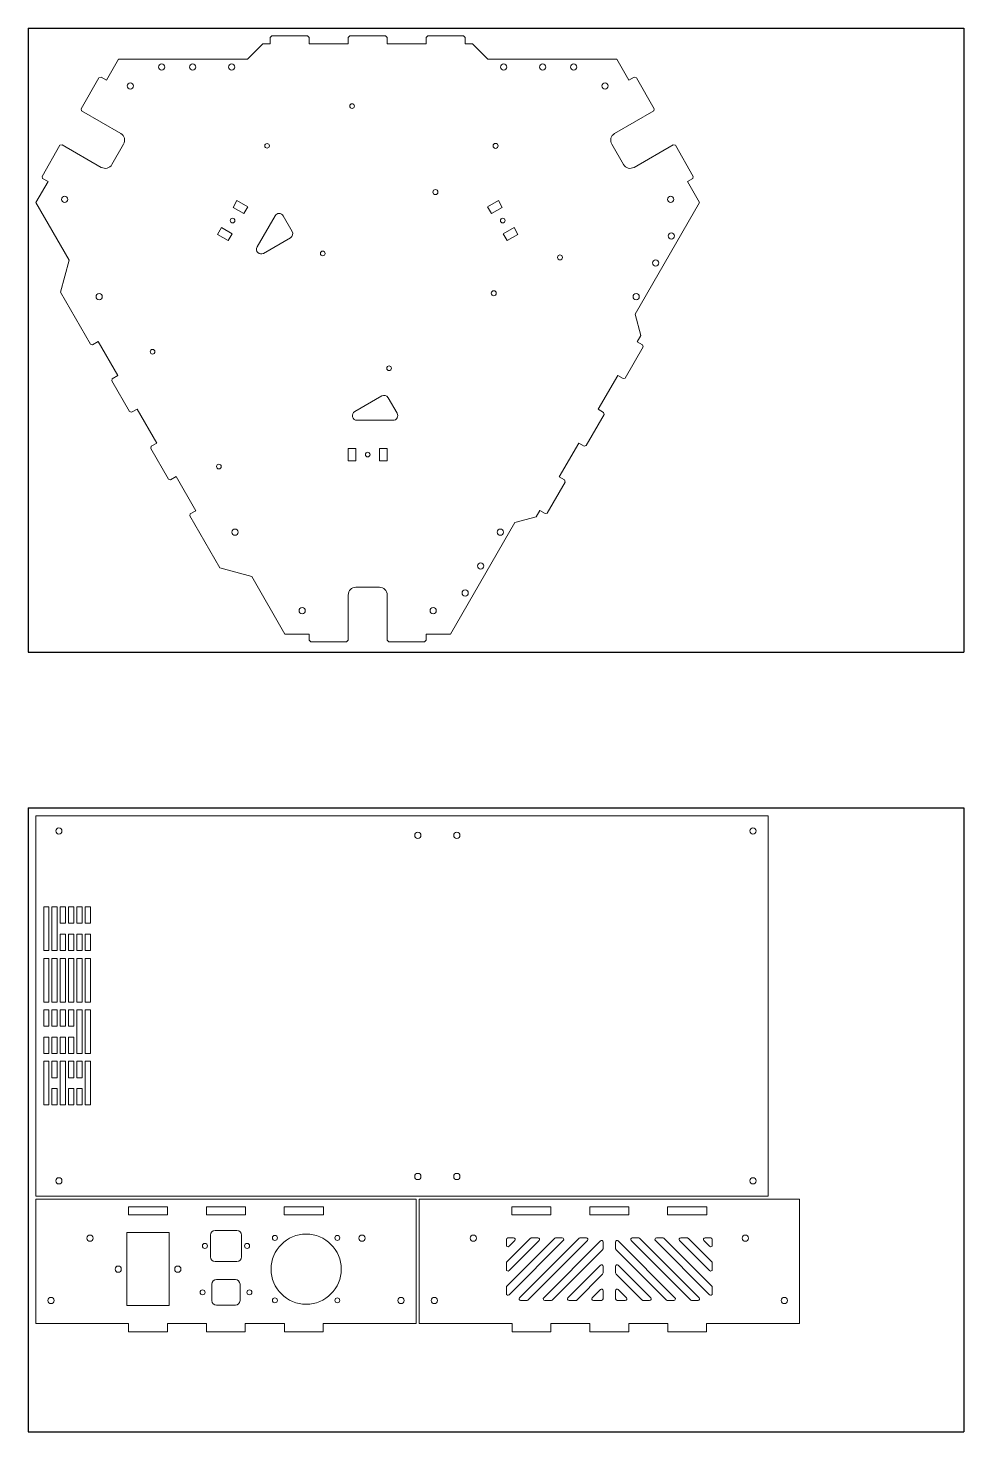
# Model space of a CAD drawing. Header units: millimetres. Extents: x -126 to 474, y -1584 to 2316.
# Drawn here: x -126 to 474, y -584 to 316 of the extents above; entities that cross this region are included whole.
import ezdxf

# ---------------------------------------------------------------- set-up
doc = ezdxf.new("R2010")
doc.units = ezdxf.units.MM

msp = doc.modelspace()

# ---------------------------------------------------------------- linework, layer by layer
at = {"color": 7, "linetype": 'Continuous'}
for p, q in [((-126.39, 315.77), (473.61, 315.77)), ((-126.39, 315.77), (-126.39, -84.23)), ((473.61, 315.77), (473.61, -84.23)), ((-126.39, -84.23), (473.61, -84.23)), ((-126.39, -184.23), (473.61, -184.23)), ((-126.39, -184.23), (-126.39, -584.23)), ((473.61, -184.23), (473.61, -584.23)), ((-126.39, -584.23), (473.61, -584.23))]:
    msp.add_line(p, q, dxfattribs=at)
at = {"color": 7, "linetype": 'Continuous', "lineweight": 15}
for p, q in [((29.84, 310.77), (28.84, 309.77)), ((28.84, 305.77), (28.84, 309.77)), ((29.84, 310.77), (52.84, 310.77)), ((53.84, 309.77), (52.84, 310.77)), ((53.84, 309.77), (53.84, 305.77)), ((79.84, 310.77), (78.84, 309.77)), ((78.84, 305.77), (78.84, 309.77)), ((79.84, 310.77), (102.84, 310.77)), ((103.84, 309.77), (102.84, 310.77)), ((103.84, 309.77), (103.84, 305.77)), ((129.84, 310.77), (128.84, 309.77)), ((128.84, 305.77), (128.84, 309.77)), ((129.84, 310.77), (152.84, 310.77)), ((153.84, 309.77), (152.84, 310.77)), ((153.84, 309.77), (153.84, 305.77)), ((24.21, 305.77), (14.21, 295.77)), ((24.21, 305.77), (28.84, 305.77)), ((53.84, 305.77), (78.84, 305.77)), ((103.84, 305.77), (128.84, 305.77)), ((153.84, 305.77), (158.48, 305.77)), ((168.48, 295.77), (158.48, 305.77)), ((-68.32, 295.77), (-76.11, 282.29)), ((-68.32, 295.77), (14.21, 295.77)), ((168.48, 295.77), (251, 295.77)), ((251, 295.77), (258.79, 282.29)), ((-80.94, 283.92), (-92.44, 264)), ((-79.57, 284.29), (-80.94, 283.92)), ((-76.11, 282.29), (-79.57, 284.29)), ((258.79, 282.29), (262.25, 284.29)), ((263.62, 283.92), (262.25, 284.29)), ((263.62, 283.92), (275.12, 264)), ((-92.44, 264), (-92.07, 262.64)), ((-92.07, 262.64), (-66.95, 248.14)), ((274.75, 262.64), (249.64, 248.14)), ((274.75, 262.64), (275.12, 264)), ((-117.44, 220.7), (-105.94, 240.62)), ((-104.57, 240.99), (-105.94, 240.62)), ((-104.57, 240.99), (-79.45, 226.49)), ((-65.12, 241.31), (-72.62, 228.32)), ((247.81, 241.31), (255.31, 228.32)), ((287.25, 240.99), (262.14, 226.49)), ((288.62, 240.62), (287.25, 240.99)), ((300.12, 220.7), (288.62, 240.62)), ((-121.39, 203.86), (-113.61, 217.34)), ((-117.44, 220.7), (-117.07, 219.34)), ((-113.61, 217.34), (-117.07, 219.34)), ((296.29, 217.34), (299.75, 219.34)), ((304.07, 203.86), (296.29, 217.34)), ((299.75, 219.34), (300.12, 220.7)), ((-121.39, 203.86), (-100.12, 167.02)), ((7.52, 205.14), (5.02, 200.81)), ((5.02, 200.81), (11.95, 196.81)), ((14.45, 201.14), (7.52, 205.14)), ((11.95, 196.81), (14.45, 201.14)), ((175.16, 205.14), (168.23, 201.14)), ((168.23, 201.14), (170.73, 196.81)), ((170.73, 196.81), (177.66, 200.81)), ((177.66, 200.81), (175.16, 205.14)), ((262.81, 132.38), (304.07, 203.86)), ((31.94, 195.42), (20.39, 175.42)), ((42.91, 185.42), (37.13, 195.42)), ((-2.48, 187.82), (-4.98, 183.49)), ((-4.98, 183.49), (1.95, 179.49)), ((4.45, 183.82), (-2.48, 187.82)), ((1.95, 179.49), (4.45, 183.82)), ((24.49, 171.32), (41.81, 181.32)), ((185.16, 187.82), (178.23, 183.82)), ((178.23, 183.82), (180.73, 179.49)), ((180.73, 179.49), (187.66, 183.49)), ((187.66, 183.49), (185.16, 187.82)), ((-100.12, 167.02), (-105.61, 146.53)), ((-86.35, 113.16), (-105.61, 146.53)), ((266.47, 118.72), (262.81, 132.38)), ((266.47, 118.72), (264.15, 114.71)), ((-86.35, 113.16), (-84.98, 112.8)), ((-81.52, 114.8), (-84.98, 112.8)), ((-68.92, 92.97), (-81.52, 114.8)), ((267.98, 111.34), (256.48, 91.43)), ((264.15, 114.71), (267.61, 112.71)), ((267.98, 111.34), (267.61, 112.71)), ((-72.38, 90.97), (-72.75, 89.61)), ((-72.38, 90.97), (-68.92, 92.97)), ((251.65, 93.06), (239.15, 71.41)), ((255.11, 91.06), (251.65, 93.06)), ((255.11, 91.06), (256.48, 91.43)), ((-61.35, 69.86), (-72.75, 89.61)), ((100.36, 79.91), (83.04, 69.91)), ((110.23, 68.81), (104.46, 78.81)), ((-61.35, 69.86), (-59.98, 69.5)), ((-56.52, 71.5), (-59.98, 69.5)), ((-43.92, 49.67), (-56.52, 71.5)), ((84.54, 64.31), (107.63, 64.31)), ((242.98, 68.04), (231.48, 48.12)), ((239.15, 71.41), (242.61, 69.41)), ((242.98, 68.04), (242.61, 69.41)), ((-47.38, 47.67), (-47.75, 46.31)), ((-36.35, 26.56), (-47.75, 46.31)), ((-47.38, 47.67), (-43.92, 49.67)), ((78.84, 46.31), (78.84, 38.31)), ((83.84, 46.31), (78.84, 46.31)), ((83.84, 38.31), (83.84, 46.31)), ((98.84, 46.31), (98.84, 38.31)), ((103.84, 46.31), (98.84, 46.31)), ((103.84, 38.31), (103.84, 46.31)), ((226.65, 49.76), (214.15, 28.11)), ((230.11, 47.76), (226.65, 49.76)), ((230.11, 47.76), (231.48, 48.12)), ((78.84, 38.31), (83.84, 38.31)), ((98.84, 38.31), (103.84, 38.31)), ((-31.52, 28.19), (-34.98, 26.19)), ((-18.92, 6.37), (-31.52, 28.19)), ((214.15, 28.11), (217.61, 26.11)), ((-36.35, 26.56), (-34.98, 26.19)), ((217.98, 24.74), (206.48, 4.82)), ((217.98, 24.74), (217.61, 26.11)), ((-22.38, 4.37), (-22.75, 3)), ((-3.48, -30.37), (-22.75, 3)), ((-22.38, 4.37), (-18.92, 6.37)), ((185.67, -1.22), (199.33, 2.44)), ((201.65, 6.46), (199.33, 2.44)), ((205.11, 4.46), (201.65, 6.46)), ((205.11, 4.46), (206.48, 4.82)), ((144.41, -72.69), (185.67, -1.22)), ((-3.48, -30.37), (17.01, -35.86)), ((17.01, -35.86), (38.27, -72.69)), ((83.84, -42.69), (98.84, -42.69)), ((78.84, -76.69), (78.84, -47.69)), ((103.84, -76.69), (103.84, -47.69)), ((38.27, -72.69), (53.84, -72.69)), ((53.84, -72.69), (53.84, -76.69)), ((53.84, -76.69), (54.84, -77.69)), ((54.84, -77.69), (77.84, -77.69)), ((77.84, -77.69), (78.84, -76.69)), ((103.84, -76.69), (104.84, -77.69)), ((127.84, -77.69), (104.84, -77.69)), ((127.84, -77.69), (128.84, -76.69)), ((144.41, -72.69), (128.84, -72.69)), ((128.84, -72.69), (128.84, -76.69)), ((-121.39, -189.23), (348.11, -189.23)), ((-121.39, -433), (-121.39, -189.23)), ((348.11, -189.23), (348.11, -433)), ((-116.39, -247.62), (-116.39, -275.62)), ((-113.05, -247.62), (-116.39, -247.62)), ((-113.05, -275.62), (-113.05, -247.62)), ((-111.05, -247.62), (-111.05, -275.62)), ((-107.72, -247.62), (-111.05, -247.62)), ((-107.72, -275.62), (-107.72, -247.62)), ((-105.72, -247.62), (-105.72, -258.12)), ((-102.39, -247.62), (-105.72, -247.62)), ((-102.39, -258.12), (-102.39, -247.62)), ((-100.39, -247.62), (-100.39, -258.12)), ((-97.05, -247.62), (-100.39, -247.62)), ((-97.05, -258.12), (-97.05, -247.62)), ((-95.05, -247.62), (-95.05, -258.12)), ((-91.72, -247.62), (-95.05, -247.62)), ((-91.72, -258.12), (-91.72, -247.62)), ((-86.39, -247.62), (-89.72, -247.62)), ((-89.72, -247.62), (-89.72, -258.12)), ((-86.39, -258.12), (-86.39, -247.62)), ((-105.72, -258.12), (-102.39, -258.12)), ((-100.39, -258.12), (-97.05, -258.12)), ((-95.05, -258.12), (-91.72, -258.12)), ((-89.72, -258.12), (-86.39, -258.12)), ((-105.72, -265.12), (-105.72, -275.62)), ((-102.39, -265.12), (-105.72, -265.12)), ((-102.39, -275.62), (-102.39, -265.12)), ((-100.39, -265.12), (-100.39, -275.62)), ((-97.05, -265.12), (-100.39, -265.12)), ((-97.05, -275.62), (-97.05, -265.12)), ((-95.05, -265.12), (-95.05, -275.62)), ((-91.72, -265.12), (-95.05, -265.12)), ((-91.72, -275.62), (-91.72, -265.12)), ((-86.39, -265.12), (-89.72, -265.12)), ((-89.72, -265.12), (-89.72, -275.62)), ((-86.39, -275.62), (-86.39, -265.12)), ((-116.39, -275.62), (-113.05, -275.62)), ((-111.05, -275.62), (-107.72, -275.62)), ((-105.72, -275.62), (-102.39, -275.62)), ((-100.39, -275.62), (-97.05, -275.62)), ((-95.05, -275.62), (-91.72, -275.62)), ((-89.72, -275.62), (-86.39, -275.62)), ((-116.39, -280.62), (-116.39, -308.62)), ((-113.05, -280.62), (-116.39, -280.62)), ((-113.05, -308.62), (-113.05, -280.62)), ((-111.05, -280.62), (-111.05, -308.62)), ((-107.72, -280.62), (-111.05, -280.62)), ((-107.72, -308.62), (-107.72, -280.62)), ((-105.72, -280.62), (-105.72, -308.62)), ((-102.39, -280.62), (-105.72, -280.62)), ((-102.39, -308.62), (-102.39, -280.62)), ((-100.39, -280.62), (-100.39, -308.62)), ((-97.05, -280.62), (-100.39, -280.62)), ((-97.05, -308.62), (-97.05, -280.62)), ((-95.05, -280.62), (-95.05, -308.62)), ((-91.72, -280.62), (-95.05, -280.62)), ((-91.72, -308.62), (-91.72, -280.62)), ((-86.39, -280.62), (-89.72, -280.62)), ((-89.72, -280.62), (-89.72, -308.62)), ((-86.39, -308.62), (-86.39, -280.62)), ((-116.39, -308.62), (-113.05, -308.62)), ((-116.39, -313.62), (-116.39, -324.12)), ((-113.05, -313.62), (-116.39, -313.62)), ((-113.05, -324.12), (-113.05, -313.62)), ((-111.05, -308.62), (-107.72, -308.62)), ((-111.05, -313.62), (-111.05, -324.12)), ((-107.72, -313.62), (-111.05, -313.62)), ((-107.72, -324.12), (-107.72, -313.62)), ((-105.72, -308.62), (-102.39, -308.62)), ((-105.72, -313.62), (-105.72, -324.12)), ((-102.39, -313.62), (-105.72, -313.62)), ((-102.39, -324.12), (-102.39, -313.62)), ((-100.39, -308.62), (-97.05, -308.62)), ((-100.39, -313.62), (-100.39, -324.12)), ((-97.05, -313.62), (-100.39, -313.62)), ((-97.05, -324.12), (-97.05, -313.62)), ((-95.05, -308.62), (-91.72, -308.62)), ((-95.05, -313.62), (-95.05, -341.62)), ((-91.72, -313.62), (-95.05, -313.62)), ((-91.72, -341.62), (-91.72, -313.62)), ((-89.72, -308.62), (-86.39, -308.62)), ((-86.39, -313.62), (-89.72, -313.62)), ((-89.72, -313.62), (-89.72, -341.62)), ((-86.39, -341.62), (-86.39, -313.62)), ((-116.39, -324.12), (-113.05, -324.12)), ((-113.05, -331.12), (-116.39, -331.12)), ((-116.39, -331.12), (-116.39, -341.62)), ((-113.05, -341.62), (-113.05, -331.12)), ((-111.05, -324.12), (-107.72, -324.12)), ((-111.05, -331.12), (-111.05, -341.62)), ((-107.72, -331.12), (-111.05, -331.12)), ((-107.72, -341.62), (-107.72, -331.12)), ((-105.72, -324.12), (-102.39, -324.12)), ((-105.72, -331.12), (-105.72, -341.62)), ((-102.39, -331.12), (-105.72, -331.12)), ((-102.39, -341.62), (-102.39, -331.12)), ((-100.39, -324.12), (-97.05, -324.12)), ((-100.39, -331.12), (-100.39, -341.62)), ((-97.05, -331.12), (-100.39, -331.12)), ((-97.05, -341.62), (-97.05, -331.12)), ((-116.39, -341.62), (-113.05, -341.62)), ((-111.05, -341.62), (-107.72, -341.62)), ((-105.72, -341.62), (-102.39, -341.62)), ((-100.39, -341.62), (-97.05, -341.62)), ((-95.05, -341.62), (-91.72, -341.62)), ((-89.72, -341.62), (-86.39, -341.62)), ((-116.39, -346.62), (-116.39, -374.62)), ((-113.05, -346.62), (-116.39, -346.62)), ((-113.05, -374.62), (-113.05, -346.62)), ((-111.05, -346.62), (-111.05, -357.12)), ((-107.72, -346.62), (-111.05, -346.62)), ((-107.72, -357.12), (-107.72, -346.62)), ((-105.72, -346.62), (-105.72, -374.62)), ((-102.39, -346.62), (-105.72, -346.62)), ((-102.39, -374.62), (-102.39, -346.62)), ((-100.39, -346.62), (-100.39, -357.12)), ((-97.05, -346.62), (-100.39, -346.62)), ((-97.05, -357.12), (-97.05, -346.62)), ((-95.05, -346.62), (-95.05, -357.12)), ((-91.72, -346.62), (-95.05, -346.62)), ((-91.72, -357.12), (-91.72, -346.62)), ((-86.39, -346.62), (-89.72, -346.62)), ((-89.72, -346.62), (-89.72, -374.62)), ((-86.39, -374.62), (-86.39, -346.62)), ((-111.05, -357.12), (-107.72, -357.12)), ((-100.39, -357.12), (-97.05, -357.12)), ((-95.05, -357.12), (-91.72, -357.12)), ((-111.05, -364.12), (-111.05, -374.62)), ((-107.72, -364.12), (-111.05, -364.12)), ((-107.72, -374.62), (-107.72, -364.12)), ((-100.39, -364.12), (-100.39, -374.62)), ((-97.05, -364.12), (-100.39, -364.12)), ((-97.05, -374.62), (-97.05, -364.12)), ((-95.05, -364.12), (-95.05, -374.62)), ((-91.72, -364.12), (-95.05, -364.12)), ((-91.72, -374.62), (-91.72, -364.12)), ((-116.39, -374.62), (-113.05, -374.62)), ((-111.05, -374.62), (-107.72, -374.62)), ((-105.72, -374.62), (-102.39, -374.62)), ((-100.39, -374.62), (-97.05, -374.62)), ((-95.05, -374.62), (-91.72, -374.62)), ((-89.72, -374.62), (-86.39, -374.62)), ((-121.39, -433), (348.11, -433)), ((-121.39, -435), (-121.39, -514.75)), ((-121.39, -435), (122.38, -435)), ((-36.9, -440), (-62.1, -440)), ((-62.1, -440), (-62.1, -445)), ((-36.9, -445), (-36.9, -440)), ((13.1, -440), (-12.1, -440)), ((-12.1, -440), (-12.1, -445)), ((13.1, -445), (13.1, -440)), ((63.1, -440), (37.9, -440)), ((37.9, -440), (37.9, -445)), ((63.1, -445), (63.1, -440)), ((122.38, -435), (122.38, -514.75)), ((124.38, -435), (124.38, -514.75)), ((368.15, -435), (124.38, -435)), ((208.87, -440), (183.67, -440)), ((183.67, -440), (183.67, -445)), ((208.87, -445), (208.87, -440)), ((258.87, -440), (233.67, -440)), ((233.67, -440), (233.67, -445)), ((258.87, -445), (258.87, -440)), ((308.87, -440), (283.67, -440)), ((283.67, -440), (283.67, -445)), ((308.87, -445), (308.87, -440)), ((368.15, -435), (368.15, -514.75)), ((-62.1, -445), (-36.9, -445)), ((-12.1, -445), (13.1, -445)), ((37.9, -445), (63.1, -445)), ((183.67, -445), (208.87, -445)), ((233.67, -445), (258.87, -445)), ((283.67, -445), (308.87, -445)), ((-36, -456.48), (-63, -456.48)), ((-63, -456.48), (-63, -503.28)), ((-36, -503.28), (-36, -456.48)), ((-9.5, -458), (-9.5, -472)), ((7.5, -455), (-6.5, -455)), ((10.5, -472), (10.5, -458)), ((180.27, -460.88), (180.27, -464.53)), ((195.53, -460.17), (180.56, -475.14)), ((211.09, -460.17), (180.56, -490.7)), ((184.92, -459.88), (181.27, -459.88)), ((181.97, -465.24), (185.63, -461.58)), ((181.97, -480.8), (201.19, -461.58)), ((181.97, -496.35), (216.74, -461.58)), ((226.64, -460.17), (188.64, -498.17)), ((194.3, -499.58), (232.3, -461.58)), ((200.48, -459.88), (196.24, -459.88)), ((240.56, -461.81), (204.2, -498.17)), ((209.85, -499.58), (241.97, -467.47)), ((216.04, -459.88), (211.79, -459.88)), ((231.59, -459.88), (227.35, -459.88)), ((242.27, -466.76), (242.27, -462.52)), ((250.27, -462.52), (250.27, -466.76)), ((250.56, -467.47), (282.68, -499.58)), ((288.33, -498.17), (251.97, -461.81)), ((260.23, -461.58), (298.23, -499.58)), ((265.18, -459.88), (260.94, -459.88)), ((303.89, -498.17), (265.89, -460.17)), ((275.79, -461.58), (310.56, -496.35)), ((280.74, -459.88), (276.5, -459.88)), ((311.97, -490.7), (281.45, -460.17)), ((291.35, -461.58), (310.56, -480.8)), ((296.3, -459.88), (292.05, -459.88)), ((311.97, -475.14), (297, -460.17)), ((306.9, -461.58), (310.56, -465.24)), ((311.27, -459.88), (307.61, -459.88)), ((312.27, -464.53), (312.27, -460.88)), ((-6.5, -475), (7.5, -475)), ((180.27, -475.85), (180.27, -480.09)), ((312.27, -480.09), (312.27, -475.85)), ((240.56, -477.36), (219.75, -498.17)), ((225.12, -499.88), (241.97, -483.02)), ((242.27, -482.31), (242.27, -478.07)), ((250.27, -478.07), (250.27, -482.31)), ((250.56, -483.02), (267.12, -499.58)), ((272.78, -498.17), (251.97, -477.36)), ((-8.5, -489.5), (-8.5, -500)), ((6.5, -486.5), (-5.5, -486.5)), ((9.5, -500), (9.5, -489.5)), ((180.27, -491.4), (180.27, -495.65)), ((240.56, -492.92), (235.31, -498.17)), ((242.27, -498.88), (242.27, -493.63)), ((250.27, -493.63), (250.27, -498.88)), ((257.22, -498.17), (251.97, -492.92)), ((312.27, -495.65), (312.27, -491.4)), ((-63, -503.28), (-36, -503.28)), ((-5.5, -503), (6.5, -503)), ((189.35, -499.88), (193.59, -499.88)), ((204.91, -499.88), (209.15, -499.88)), ((220.46, -499.88), (225.12, -499.88)), ((236.02, -499.88), (241.27, -499.88)), ((251.27, -499.88), (256.51, -499.88)), ((267.83, -499.88), (272.07, -499.88)), ((283.38, -499.88), (287.63, -499.88)), ((298.94, -499.88), (303.18, -499.88)), ((-121.39, -514.75), (-61.9, -514.75)), ((-61.9, -514.75), (-61.9, -520)), ((-61.9, -520), (-37.1, -520)), ((-37.1, -514.75), (-11.9, -514.75)), ((-37.1, -520), (-37.1, -514.75)), ((-11.9, -514.75), (-11.9, -520)), ((12.9, -520), (-11.9, -520)), ((38.1, -514.75), (12.9, -514.75)), ((12.9, -514.75), (12.9, -520)), ((38.1, -520), (38.1, -514.75)), ((62.9, -520), (38.1, -520)), ((122.38, -514.75), (62.9, -514.75)), ((62.9, -514.75), (62.9, -520)), ((124.38, -514.75), (183.87, -514.75)), ((183.87, -514.75), (183.87, -520)), ((183.87, -520), (208.67, -520)), ((208.67, -514.75), (233.87, -514.75)), ((208.67, -520), (208.67, -514.75)), ((233.87, -514.75), (233.87, -520)), ((258.67, -520), (233.87, -520)), ((283.87, -514.75), (258.67, -514.75)), ((258.67, -514.75), (258.67, -520)), ((283.87, -520), (283.87, -514.75)), ((308.67, -520), (283.87, -520)), ((368.15, -514.75), (308.67, -514.75)), ((308.67, -514.75), (308.67, -520))]:
    msp.add_line(p, q, dxfattribs=at)
for centre, radius in [((-40.79, 290.77), 2), ((-20.79, 290.77), 2), ((4.21, 290.77), 2), ((178.48, 290.77), 2), ((203.48, 290.77), 2), ((223.48, 290.77), 2), ((-60.86, 278.68), 2), ((243.55, 278.68), 2), ((81.34, 265.77), 1.5), ((26.84, 240.27), 1.5), ((173.36, 240.26), 1.6), ((-102.86, 205.94), 2), ((134.74, 210.63), 1.6), ((285.55, 205.94), 2), ((4.74, 192.31), 1.5), ((177.94, 192.31), 1.5), ((285.98, 182.52), 2), ((62.53, 171.29), 1.5), ((214.63, 168.77), 1.6), ((275.98, 165.19), 2), ((-80.79, 143.54), 2), ((172.2, 145.74), 1.6), ((263.48, 143.54), 2), ((-46.58, 108.29), 1.5), ((105.03, 97.68), 1.5), ((-4.08, 34.68), 1.5), ((91.34, 42.31), 1.5), ((6.34, -7.38), 2), ((176.34, -7.38), 2), ((163.84, -29.03), 2), ((153.84, -46.35), 2), ((49.34, -57.69), 2), ((133.34, -57.69), 2), ((-106.64, -198.98), 2), ((338.36, -198.98), 2), ((123.49, -201.73), 2), ((148.49, -201.73), 2), ((-106.64, -423.25), 2), ((123.49, -420.5), 2), ((148.49, -420.5), 2), ((338.36, -423.25), 2), ((-86.64, -460), 2), ((51.9, -479.88), 22.5), ((31.9, -459.88), 1.6), ((71.9, -459.88), 1.6), ((87.63, -460), 2), ((159.13, -460), 2), ((333.4, -460), 2), ((-13, -465), 1.6), ((14, -465), 1.6), ((-68.6, -479.88), 2), ((-30.4, -479.88), 2), ((-14.5, -494.75), 1.6), ((15.5, -494.75), 1.6), ((-111.64, -500), 2), ((31.9, -499.88), 1.6), ((71.9, -499.88), 1.6), ((112.63, -500), 2), ((134.13, -500), 2), ((358.4, -500), 2)]:
    msp.add_circle(centre, radius, dxfattribs=at)
for centre, radius, start, end in [((-69.45, 243.81), 5, 330, 60), ((252.14, 243.81), 5, 120, 210), ((-76.95, 230.82), 5, 240, 330), ((259.64, 230.82), 5, 210, 300), ((34.53, 193.92), 3, 30, 150), ((40.31, 183.92), 3, 300, 30), ((22.99, 173.92), 3, 150, 300), ((101.86, 77.31), 3, 30, 120), ((84.54, 67.31), 3, 120, 270), ((107.63, 67.31), 3, 270, 30), ((83.84, -47.69), 5, 90, 180), ((98.84, -47.69), 5, 0, 90), ((-6.5, -458), 3, 90, 180), ((7.5, -458), 3, 0, 90), ((181.27, -460.88), 1, 90, 180), ((181.27, -464.53), 1, 180, 315), ((184.92, -460.88), 1, 315, 90), ((196.24, -460.88), 1, 90, 135), ((200.48, -460.88), 1, 315, 90), ((211.79, -460.88), 1, 90, 135), ((216.04, -460.88), 1, 315, 90), ((227.35, -460.88), 1, 90, 135), ((231.59, -460.88), 1, 315, 90), ((241.27, -462.52), 1, 0, 135), ((241.27, -466.76), 1, 315, 0), ((251.27, -462.52), 1, 45, 180), ((251.27, -466.76), 1, 180, 225), ((260.94, -460.88), 1, 90, 225), ((265.18, -460.88), 1, 45, 90), ((276.5, -460.88), 1, 90, 225), ((280.74, -460.88), 1, 45, 90), ((292.05, -460.88), 1, 90, 225), ((296.3, -460.88), 1, 45, 90), ((307.61, -460.88), 1, 90, 225), ((311.27, -464.53), 1, 225, 0), ((311.27, -460.88), 1, 0, 90), ((-6.5, -472), 3, 180, 270), ((7.5, -472), 3, 270, 0), ((181.27, -475.85), 1, 135, 180), ((311.27, -475.85), 1, 0, 45), ((181.27, -480.09), 1, 180, 315), ((241.27, -478.07), 1, 0, 135), ((241.27, -482.31), 1, 315, 0), ((251.27, -478.07), 1, 45, 180), ((251.27, -482.31), 1, 180, 225), ((311.27, -480.09), 1, 225, 0), ((-5.5, -489.5), 3, 90, 180), ((6.5, -489.5), 3, 0, 90), ((181.27, -491.4), 1, 135, 180), ((241.27, -493.63), 1, 0, 135), ((251.27, -493.63), 1, 45, 180), ((311.27, -491.4), 1, 0, 45), ((-5.5, -500), 3, 180, 270), ((6.5, -500), 3, 270, 0), ((181.27, -495.65), 1, 180, 315), ((189.35, -498.88), 1, 135, 270), ((193.59, -498.88), 1, 270, 315), ((204.91, -498.88), 1, 135, 270), ((209.15, -498.88), 1, 270, 315), ((220.46, -498.88), 1, 135, 270), ((236.02, -498.88), 1, 135, 270), ((241.27, -498.88), 1, 270, 0), ((251.27, -498.88), 1, 180, 270), ((256.51, -498.88), 1, 270, 45), ((267.83, -498.88), 1, 225, 270), ((272.07, -498.88), 1, 270, 45), ((283.38, -498.88), 1, 225, 270), ((287.63, -498.88), 1, 270, 45), ((298.94, -498.88), 1, 225, 270), ((303.18, -498.88), 1, 270, 45), ((311.27, -495.65), 1, 225, 0)]:
    msp.add_arc(centre, radius, start, end, dxfattribs=at)

doc.saveas('drawing.dxf')
